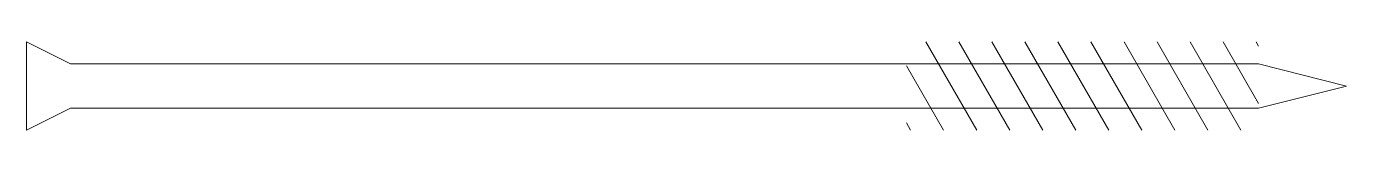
# Model space of a CAD drawing. Header units: metres. Extents: x 0 to 300, y -10 to 10.
import ezdxf

# ---------------------------------------------------------------- set-up
doc = ezdxf.new("R2010")
doc.units = ezdxf.units.M
doc.layers.add('A-DETL-GENF', color=92, linetype='Continuous', lineweight=18)

# ---------------------------------------------------------------- blocks, each defined once
blk = doc.blocks.new('28 schroef - 10x300-3685572-00_0 Basismaterialen')
at = {"layer": 'A-DETL-GENF', "lineweight": 13}
h = blk.add_hatch(dxfattribs=at)
h.set_pattern_fill('FP_720', color=256, style=0, pattern_type=2)
h.set_pattern_definition([(120, (0, 0), (-11.25833, -6.5), [])])
h.paths.add_polyline_path([(200, -10), (280, -10), (280, 10), (200, 10)])
h = blk.add_hatch(dxfattribs=at)
h.set_pattern_fill('FP_721', color=256, style=0, pattern_type=2)
h.set_pattern_definition([(120, (7.5, 0), (-11.2583, -6.5), [])])
h.paths.add_polyline_path([(280, -10), (280, 10), (200, 10), (200, -10), (278.26, -10)])
for p, q in [((0, 10), (0, -10)), ((10, 5), (0, 10)), ((280, 5), (10, 5)), ((300, 0), (280, 5)), ((280, -5), (300, 0)), ((0, -10), (10, -5)), ((10, -5), (280, -5))]:
    blk.add_line(p, q, dxfattribs=at)

msp = doc.modelspace()

# ---------------------------------------------------------------- block references
msp.add_blockref('28 schroef - 10x300-3685572-00_0 Basismaterialen', (0, 0))

doc.saveas('drawing.dxf')
